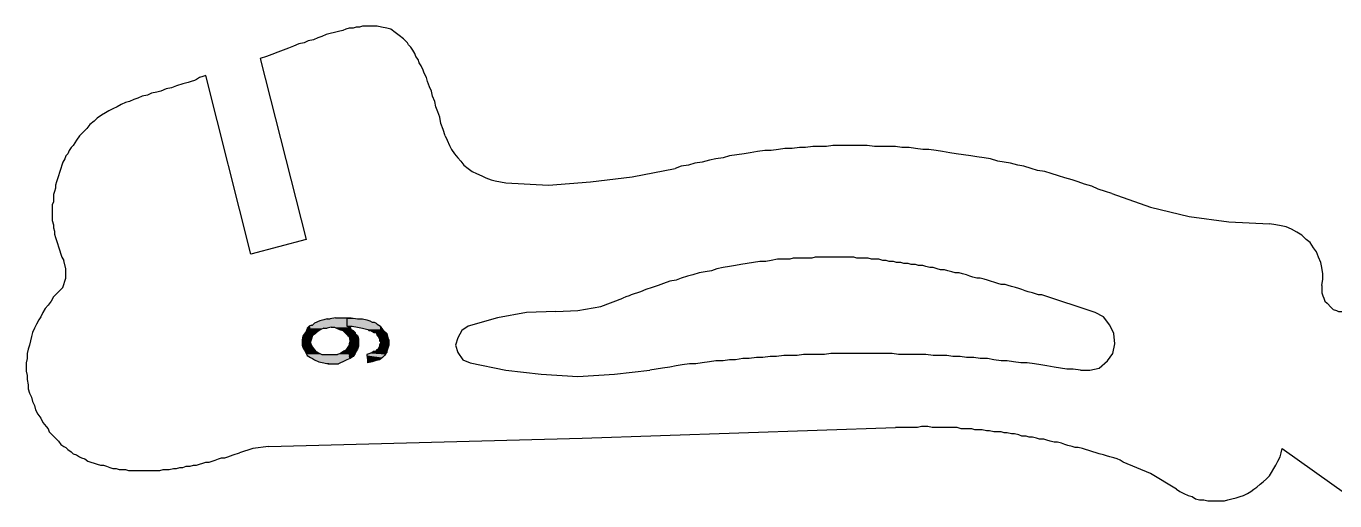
# Model space of a CAD drawing. Extents: x -1063 to 1100, y -467 to 441.
# Drawn here: x 619 to 827.7, y -452.3 to -376.6 of the extents above; entities that cross this region are included whole.
import ezdxf

# ---------------------------------------------------------------- set-up
doc = ezdxf.new("R2010")
doc.units = 0
doc.layers.add('H', color=7, linetype='CONTINUOUS')
doc.layers.add('P', color=250, linetype='CONTINUOUS')

# ---------------------------------------------------------------- blocks, each defined once
blk = doc.blocks.new('*U502')
at = {"layer": 'H', "color": 0, "linetype": 'CONTINUOUS'}
for p, q in [((663.51, -425.42), (663.13, -425.92)), ((663.63, -425.25), (663.51, -425.42)), ((663.74, -424.92), (663.63, -425.25)), ((663.8, -424.75), (663.74, -424.92)), ((664.13, -424.42), (663.8, -424.75)), ((664.13, -424.75), (664.13, -424.42)), ((664.13, -424.75), (664.13, -424.92)), ((664.13, -424.92), (664.13, -425.25)), ((664.13, -425.25), (664.13, -425.42)), ((664.13, -425.42), (664.13, -425.92)), ((663.05, -426.25), (662.97, -426.58)), ((662.97, -426.58), (662.97, -426.75)), ((662.97, -426.75), (662.97, -427.08)), ((662.97, -427.08), (662.97, -427.25)), ((662.97, -427.25), (663.01, -427.42)), ((663.01, -427.42), (663.09, -427.75)), ((663.13, -425.92), (663.05, -426.25)), ((663.09, -427.75), (663.13, -427.92)), ((663.13, -427.92), (663.35, -428.25)), ((664.13, -425.92), (664.13, -426.25)), ((664.13, -426.25), (664.2, -426.58)), ((664.2, -426.58), (664.23, -426.75)), ((664.23, -426.75), (664.3, -427.08)), ((664.3, -427.08), (664.38, -427.25)), ((664.38, -427.25), (664.47, -427.42)), ((664.47, -427.42), (664.63, -427.75)), ((664.63, -427.75), (664.76, -427.92)), ((664.76, -427.92), (665.01, -428.25)), ((670.19, -427.92), (669.97, -428.25)), ((670.3, -427.75), (670.19, -427.92)), ((670.47, -427.42), (670.3, -427.75)), ((670.51, -427.25), (670.47, -427.42)), ((670.55, -427.08), (670.51, -427.25)), ((670.63, -426.75), (670.55, -427.08)), ((670.63, -427.08), (670.63, -426.75)), ((670.63, -427.08), (670.63, -427.25)), ((670.63, -427.25), (670.63, -427.42)), ((670.63, -427.42), (670.63, -427.75)), ((670.63, -427.75), (670.63, -427.92)), ((670.63, -427.92), (670.63, -428.25)), ((663.35, -428.25), (663.47, -428.42)), ((663.47, -428.42), (663.63, -428.75)), ((663.63, -428.75), (663.72, -428.92)), ((663.72, -428.92), (663.8, -429.08)), ((663.8, -429.08), (664.3, -429.42)), ((664.3, -429.42), (664.63, -429.58)), ((664.63, -429.58), (664.97, -429.75)), ((664.97, -429.75), (665.63, -430.08)), ((665.01, -428.25), (665.13, -428.42)), ((665.13, -428.42), (665.8, -428.75)), ((665.8, -428.75), (666.13, -428.92)), ((666.13, -428.92), (666.47, -428.92)), ((666.47, -428.92), (666.97, -428.92)), ((666.97, -428.92), (667.63, -428.92)), ((667.63, -428.92), (668.13, -428.92)), ((668.13, -428.92), (668.63, -428.92)), ((669.13, -428.75), (668.63, -428.92)), ((669.63, -428.42), (669.13, -428.75)), ((670.13, -429.75), (669.47, -430.08)), ((669.97, -428.25), (669.63, -428.42)), ((670.63, -429.58), (670.13, -429.75)), ((670.63, -428.25), (670.63, -428.42)), ((670.63, -428.42), (670.63, -428.75)), ((670.63, -428.75), (670.63, -428.92)), ((670.63, -428.92), (670.63, -429.08)), ((670.63, -429.08), (670.63, -429.42)), ((670.63, -429.42), (670.63, -429.58)), ((665.63, -430.08), (666.47, -430.25)), ((666.47, -430.25), (667.13, -430.42)), ((667.13, -430.42), (667.97, -430.42)), ((667.97, -430.42), (668.8, -430.42)), ((669.13, -430.25), (668.8, -430.42)), ((669.47, -430.08), (669.13, -430.25))]:
    blk.add_line(p, q, dxfattribs=at)
for points in [[(663.51, -425.42), (663.13, -425.92), (664.13, -425.92)], [(663.63, -425.25), (663.51, -425.42), (664.13, -425.42)], [(663.74, -424.92), (663.63, -425.25), (664.13, -425.25)], [(663.8, -424.75), (663.74, -424.92), (664.13, -424.92)], [(664.13, -424.42), (663.8, -424.75), (664.13, -424.75)], [(663.05, -426.25), (662.97, -426.58), (664.2, -426.58)], [(662.97, -426.58), (662.97, -426.75), (664.23, -426.75)], [(662.97, -426.75), (662.97, -427.08), (664.3, -427.08)], [(662.97, -427.08), (662.97, -427.25), (664.38, -427.25)], [(662.97, -427.25), (663.01, -427.42), (664.47, -427.42)], [(663.01, -427.42), (663.09, -427.75), (664.63, -427.75)], [(663.13, -425.92), (663.05, -426.25), (664.13, -426.25)], [(663.09, -427.75), (663.13, -427.92), (664.76, -427.92)], [(663.13, -427.92), (663.35, -428.25), (665.01, -428.25)], [(670.19, -427.92), (669.97, -428.25), (670.63, -428.25)], [(670.3, -427.75), (670.19, -427.92), (670.63, -427.92)], [(670.47, -427.42), (670.3, -427.75), (670.63, -427.75)], [(670.51, -427.25), (670.47, -427.42), (670.63, -427.42)], [(670.55, -427.08), (670.51, -427.25), (670.63, -427.25)], [(670.63, -426.75), (670.55, -427.08), (670.63, -427.08)], [(663.35, -428.25), (663.47, -428.42), (665.13, -428.42)], [(663.47, -428.42), (663.63, -428.75), (665.8, -428.75)], [(663.63, -428.75), (663.72, -428.92), (666.13, -428.92)], [(663.72, -428.92), (663.8, -429.08), (670.63, -429.08)], [(663.8, -429.08), (664.3, -429.42), (670.63, -429.42)], [(664.3, -429.42), (664.63, -429.58), (670.63, -429.58)], [(664.63, -429.58), (664.97, -429.75), (670.13, -429.75)], [(664.97, -429.75), (665.63, -430.08), (669.47, -430.08)], [(666.13, -428.92), (666.13, -428.92), (666.47, -428.92)], [(666.47, -428.92), (666.47, -428.92), (666.97, -428.92)], [(666.97, -428.92), (666.97, -428.92), (667.63, -428.92)], [(667.63, -428.92), (667.63, -428.92), (668.13, -428.92)], [(668.13, -428.92), (668.13, -428.92), (668.63, -428.92)], [(669.13, -428.75), (668.63, -428.92), (670.63, -428.92)], [(669.63, -428.42), (669.13, -428.75), (670.63, -428.75)], [(669.97, -428.25), (669.63, -428.42), (670.63, -428.42)], [(665.63, -430.08), (666.47, -430.25), (669.13, -430.25)], [(666.47, -430.25), (667.13, -430.42), (668.8, -430.42)], [(667.13, -430.42), (667.13, -430.42), (667.97, -430.42)], [(667.97, -430.42), (667.97, -430.42), (668.8, -430.42)]]:
    blk.add_solid(points, dxfattribs=at)
at = {"layer": 'H', "color": 0, "linetype": 'CONTINUOUS', "extrusion": (0, 0, -1)}
for points in [[(-663.51, -425.42), (-664.13, -425.42), (-664.13, -425.92)], [(-663.63, -425.25), (-664.13, -425.25), (-664.13, -425.42)], [(-663.74, -424.92), (-664.13, -424.92), (-664.13, -425.25)], [(-663.8, -424.75), (-664.13, -424.75), (-664.13, -424.92)], [(-662.97, -426.58), (-664.2, -426.58), (-664.23, -426.75)], [(-662.97, -426.75), (-664.23, -426.75), (-664.3, -427.08)], [(-662.97, -427.08), (-664.3, -427.08), (-664.38, -427.25)], [(-662.97, -427.25), (-664.38, -427.25), (-664.47, -427.42)], [(-663.01, -427.42), (-664.47, -427.42), (-664.63, -427.75)], [(-663.05, -426.25), (-664.13, -426.25), (-664.2, -426.58)], [(-663.09, -427.75), (-664.63, -427.75), (-664.76, -427.92)], [(-663.13, -425.92), (-664.13, -425.92), (-664.13, -426.25)], [(-663.13, -427.92), (-664.76, -427.92), (-665.01, -428.25)], [(-670.19, -427.92), (-670.63, -427.92), (-670.63, -428.25)], [(-670.3, -427.75), (-670.63, -427.75), (-670.63, -427.92)], [(-670.47, -427.42), (-670.63, -427.42), (-670.63, -427.75)], [(-670.51, -427.25), (-670.63, -427.25), (-670.63, -427.42)], [(-670.55, -427.08), (-670.63, -427.08), (-670.63, -427.25)], [(-663.35, -428.25), (-665.01, -428.25), (-665.13, -428.42)], [(-663.47, -428.42), (-665.13, -428.42), (-665.8, -428.75)], [(-663.63, -428.75), (-665.8, -428.75), (-666.13, -428.92)], [(-663.72, -428.92), (-670.63, -428.92), (-670.63, -429.08)], [(-663.8, -429.08), (-670.63, -429.08), (-670.63, -429.42)], [(-664.3, -429.42), (-670.63, -429.42), (-670.63, -429.58)], [(-664.63, -429.58), (-670.63, -429.58), (-670.13, -429.75)], [(-664.97, -429.75), (-670.13, -429.75), (-669.47, -430.08)], [(-669.13, -428.75), (-670.63, -428.75), (-670.63, -428.92)], [(-669.63, -428.42), (-670.63, -428.42), (-670.63, -428.75)], [(-669.97, -428.25), (-670.63, -428.25), (-670.63, -428.42)], [(-665.63, -430.08), (-669.47, -430.08), (-669.13, -430.25)], [(-666.47, -430.25), (-669.13, -430.25), (-668.8, -430.42)]]:
    blk.add_solid(points, dxfattribs=at)
blk = doc.blocks.new('*U503')
at = {"layer": 'H', "color": 0, "linetype": 'CONTINUOUS'}
for p, q in [((665.8, -423.58), (664.97, -423.92)), ((666.47, -423.42), (665.8, -423.58)), ((666.97, -423.25), (666.47, -423.42)), ((666.97, -423.25), (667.47, -423.25)), ((668.3, -423.08), (667.47, -423.25)), ((668.3, -423.08), (669.13, -423.08)), ((669.13, -423.08), (669.47, -423.08)), ((669.47, -423.08), (670.13, -423.08)), ((670.13, -423.08), (670.13, -423.25)), ((670.13, -423.25), (670.13, -423.42)), ((670.13, -423.42), (670.13, -423.58)), ((670.13, -423.58), (670.13, -423.92)), ((664.47, -424.25), (664.13, -424.42)), ((664.13, -424.42), (664.14, -424.58)), ((664.14, -424.58), (664.15, -424.75)), ((664.15, -424.75), (664.17, -424.92)), ((664.17, -424.92), (664.18, -425.08)), ((664.18, -425.08), (664.19, -425.25)), ((664.19, -425.25), (664.2, -425.42)), ((664.2, -425.42), (664.21, -425.58)), ((664.21, -425.58), (664.22, -425.75)), ((664.22, -425.75), (664.23, -425.92)), ((664.47, -424.25), (664.63, -424.25)), ((664.97, -423.92), (664.63, -424.25)), ((664.88, -425.75), (664.63, -425.92)), ((665.13, -425.58), (664.88, -425.75)), ((665.3, -425.42), (665.13, -425.58)), ((665.47, -425.25), (665.3, -425.42)), ((665.72, -425.08), (665.47, -425.25)), ((665.97, -424.92), (665.72, -425.08)), ((666.47, -424.75), (665.97, -424.92)), ((666.47, -424.75), (666.97, -424.75)), ((667.63, -424.58), (666.97, -424.75)), ((667.63, -424.58), (668.13, -424.58)), ((668.13, -424.58), (668.47, -424.75)), ((668.47, -424.75), (668.97, -424.92)), ((668.97, -424.92), (669.47, -425.08)), ((669.47, -425.08), (669.63, -425.25)), ((669.63, -425.25), (669.8, -425.42)), ((669.8, -425.42), (669.97, -425.58)), ((669.97, -425.58), (670.13, -425.75)), ((670.13, -423.92), (670.13, -424.25)), ((670.13, -424.25), (670.13, -424.42)), ((670.13, -424.42), (670.63, -424.58)), ((670.13, -425.75), (670.3, -425.92)), ((670.63, -424.58), (670.72, -424.75)), ((670.72, -424.75), (670.8, -424.92)), ((670.8, -424.92), (671.13, -425.08)), ((671.13, -425.08), (671.3, -425.25)), ((671.3, -425.25), (671.47, -425.42)), ((671.47, -425.42), (671.47, -425.58)), ((671.47, -425.58), (671.63, -425.75)), ((671.63, -425.75), (671.8, -425.92)), ((664.23, -425.92), (664.24, -426.08)), ((664.24, -426.08), (664.27, -426.42)), ((664.27, -426.42), (664.29, -426.75)), ((664.3, -426.92), (664.29, -426.75)), ((664.35, -426.75), (664.3, -426.92)), ((664.47, -426.42), (664.35, -426.75)), ((664.58, -426.08), (664.47, -426.42)), ((664.63, -425.92), (664.58, -426.08)), ((670.3, -425.92), (670.47, -426.08)), ((670.47, -426.08), (670.55, -426.42)), ((670.58, -426.92), (670.47, -427.25)), ((670.47, -427.25), (670.47, -427.58)), ((670.47, -427.58), (670.47, -427.75)), ((670.47, -427.75), (670.47, -428.08)), ((670.55, -426.42), (670.63, -426.75)), ((670.63, -426.75), (670.58, -426.92)), ((671.8, -425.92), (671.85, -426.08)), ((671.91, -427.75), (671.8, -428.08)), ((671.85, -426.08), (671.97, -426.42)), ((671.97, -427.58), (671.91, -427.75)), ((671.97, -426.42), (671.97, -426.75)), ((671.97, -426.75), (671.97, -426.92)), ((671.97, -426.92), (671.97, -427.25)), ((671.97, -427.25), (671.97, -427.58)), ((670.47, -428.08), (670.47, -428.42)), ((670.47, -428.42), (670.47, -428.75)), ((670.47, -428.75), (670.47, -428.92)), ((670.47, -428.92), (670.55, -429.25)), ((670.63, -429.58), (670.55, -429.25)), ((671.13, -429.25), (670.63, -429.58)), ((671.35, -428.92), (671.13, -429.25)), ((671.47, -428.75), (671.35, -428.92)), ((671.63, -428.42), (671.47, -428.75)), ((671.8, -428.08), (671.63, -428.42))]:
    blk.add_line(p, q, dxfattribs=at)
for points in [[(665.8, -423.58), (664.97, -423.92), (670.13, -423.92)], [(666.47, -423.42), (665.8, -423.58), (670.13, -423.58)], [(666.97, -423.25), (666.47, -423.42), (670.13, -423.42)], [(666.97, -423.25), (666.97, -423.25), (667.47, -423.25)], [(668.3, -423.08), (667.47, -423.25), (670.13, -423.25)], [(668.3, -423.08), (668.3, -423.08), (669.13, -423.08)], [(669.13, -423.08), (669.13, -423.08), (669.47, -423.08)], [(669.47, -423.08), (669.47, -423.08), (670.13, -423.08)], [(664.47, -424.25), (664.13, -424.42), (670.13, -424.42)], [(664.13, -424.42), (664.14, -424.58), (670.63, -424.58)], [(664.14, -424.58), (664.15, -424.75), (666.97, -424.75)], [(664.15, -424.75), (664.17, -424.92), (665.97, -424.92)], [(664.17, -424.92), (664.18, -425.08), (665.72, -425.08)], [(664.18, -425.08), (664.19, -425.25), (665.47, -425.25)], [(664.19, -425.25), (664.2, -425.42), (665.3, -425.42)], [(664.2, -425.42), (664.21, -425.58), (665.13, -425.58)], [(664.21, -425.58), (664.22, -425.75), (664.88, -425.75)], [(664.22, -425.75), (664.23, -425.92), (664.63, -425.92)], [(664.47, -424.25), (664.47, -424.25), (664.63, -424.25)], [(664.97, -423.92), (664.63, -424.25), (670.13, -424.25)], [(666.47, -424.75), (666.47, -424.75), (666.97, -424.75)], [(667.63, -424.58), (667.63, -424.58), (668.13, -424.58)], [(668.13, -424.58), (668.47, -424.75), (670.72, -424.75)], [(668.47, -424.75), (668.97, -424.92), (670.8, -424.92)], [(668.97, -424.92), (669.47, -425.08), (671.13, -425.08)], [(669.47, -425.08), (669.63, -425.25), (671.3, -425.25)], [(669.63, -425.25), (669.8, -425.42), (671.47, -425.42)], [(669.8, -425.42), (669.97, -425.58), (671.47, -425.58)], [(669.97, -425.58), (670.13, -425.75), (671.63, -425.75)], [(670.13, -425.75), (670.3, -425.92), (671.8, -425.92)], [(664.23, -425.92), (664.24, -426.08), (664.58, -426.08)], [(664.24, -426.08), (664.27, -426.42), (664.47, -426.42)], [(664.27, -426.42), (664.29, -426.75), (664.35, -426.75)], [(670.3, -425.92), (670.47, -426.08), (671.85, -426.08)], [(670.47, -426.08), (670.55, -426.42), (671.97, -426.42)], [(670.58, -426.92), (670.47, -427.25), (671.97, -427.25)], [(670.47, -427.25), (670.47, -427.58), (671.97, -427.58)], [(670.47, -427.58), (670.47, -427.75), (671.91, -427.75)], [(670.47, -427.75), (670.47, -428.08), (671.8, -428.08)], [(670.55, -426.42), (670.63, -426.75), (671.97, -426.75)], [(670.63, -426.75), (670.58, -426.92), (671.97, -426.92)], [(670.47, -428.08), (670.47, -428.42), (671.63, -428.42)], [(670.47, -428.42), (670.47, -428.75), (671.47, -428.75)], [(670.47, -428.75), (670.47, -428.92), (671.35, -428.92)], [(670.47, -428.92), (670.55, -429.25), (671.13, -429.25)]]:
    blk.add_solid(points, dxfattribs=at)
at = {"layer": 'H', "color": 0, "linetype": 'CONTINUOUS', "extrusion": (0, 0, -1)}
for points in [[(-665.8, -423.58), (-670.13, -423.58), (-670.13, -423.92)], [(-666.47, -423.42), (-670.13, -423.42), (-670.13, -423.58)], [(-666.97, -423.25), (-670.13, -423.25), (-670.13, -423.42)], [(-668.3, -423.08), (-670.13, -423.08), (-670.13, -423.25)], [(-664.13, -424.42), (-670.13, -424.42), (-670.63, -424.58)], [(-664.14, -424.58), (-667.63, -424.58), (-666.97, -424.75)], [(-664.15, -424.75), (-666.47, -424.75), (-665.97, -424.92)], [(-664.17, -424.92), (-665.97, -424.92), (-665.72, -425.08)], [(-664.18, -425.08), (-665.72, -425.08), (-665.47, -425.25)], [(-664.19, -425.25), (-665.47, -425.25), (-665.3, -425.42)], [(-664.2, -425.42), (-665.3, -425.42), (-665.13, -425.58)], [(-664.21, -425.58), (-665.13, -425.58), (-664.88, -425.75)], [(-664.22, -425.75), (-664.88, -425.75), (-664.63, -425.92)], [(-664.47, -424.25), (-670.13, -424.25), (-670.13, -424.42)], [(-664.97, -423.92), (-670.13, -423.92), (-670.13, -424.25)], [(-668.13, -424.58), (-670.63, -424.58), (-670.72, -424.75)], [(-668.47, -424.75), (-670.72, -424.75), (-670.8, -424.92)], [(-668.97, -424.92), (-670.8, -424.92), (-671.13, -425.08)], [(-669.47, -425.08), (-671.13, -425.08), (-671.3, -425.25)], [(-669.63, -425.25), (-671.3, -425.25), (-671.47, -425.42)], [(-669.8, -425.42), (-671.47, -425.42), (-671.47, -425.58)], [(-669.97, -425.58), (-671.47, -425.58), (-671.63, -425.75)], [(-670.13, -425.75), (-671.63, -425.75), (-671.8, -425.92)], [(-664.23, -425.92), (-664.63, -425.92), (-664.58, -426.08)], [(-664.24, -426.08), (-664.58, -426.08), (-664.47, -426.42)], [(-664.27, -426.42), (-664.47, -426.42), (-664.35, -426.75)], [(-664.29, -426.75), (-664.35, -426.75), (-664.3, -426.92)], [(-670.3, -425.92), (-671.8, -425.92), (-671.85, -426.08)], [(-670.47, -426.08), (-671.85, -426.08), (-671.97, -426.42)], [(-670.47, -427.25), (-671.97, -427.25), (-671.97, -427.58)], [(-670.47, -427.58), (-671.97, -427.58), (-671.91, -427.75)], [(-670.47, -427.75), (-671.91, -427.75), (-671.8, -428.08)], [(-670.55, -426.42), (-671.97, -426.42), (-671.97, -426.75)], [(-670.58, -426.92), (-671.97, -426.92), (-671.97, -427.25)], [(-670.63, -426.75), (-671.97, -426.75), (-671.97, -426.92)], [(-670.47, -428.08), (-671.8, -428.08), (-671.63, -428.42)], [(-670.47, -428.42), (-671.63, -428.42), (-671.47, -428.75)], [(-670.47, -428.75), (-671.47, -428.75), (-671.35, -428.92)], [(-670.47, -428.92), (-671.35, -428.92), (-671.13, -429.25)], [(-670.55, -429.25), (-671.13, -429.25), (-670.63, -429.58)]]:
    blk.add_solid(points, dxfattribs=at)
blk = doc.blocks.new('*U504')
at = {"layer": 'H', "color": 0, "linetype": 'CONTINUOUS'}
for p, q in [((670.13, -423.08), (670.47, -423.08)), ((670.13, -423.08), (670.13, -423.25)), ((670.13, -423.25), (670.13, -423.42)), ((670.13, -423.42), (670.13, -423.58)), ((670.13, -423.58), (670.13, -423.75)), ((670.13, -423.75), (670.13, -423.92)), ((670.47, -423.08), (670.8, -423.08)), ((670.8, -423.08), (671.8, -423.25)), ((671.8, -423.25), (672.13, -423.25)), ((672.13, -423.25), (672.63, -423.25)), ((672.63, -423.25), (673.3, -423.42)), ((673.3, -423.42), (673.8, -423.58)), ((673.8, -423.58), (674.13, -423.75)), ((674.13, -423.75), (674.47, -423.75)), ((674.47, -423.75), (674.8, -423.92)), ((670.13, -423.92), (670.13, -424.08)), ((670.13, -424.08), (670.13, -424.42)), ((670.13, -424.42), (670.97, -424.42)), ((670.97, -424.42), (671.8, -424.58)), ((671.8, -424.58), (672.63, -424.75)), ((672.63, -424.75), (673.47, -424.92)), ((673.47, -424.92), (673.63, -425.08)), ((673.63, -425.08), (673.97, -425.08)), ((673.97, -425.08), (674.47, -425.42)), ((674.47, -425.42), (674.8, -425.42)), ((674.8, -423.92), (674.97, -424.08)), ((674.8, -425.42), (674.97, -425.92)), ((674.97, -424.08), (675.47, -424.42)), ((675.47, -424.42), (675.47, -424.58)), ((675.47, -424.58), (675.47, -424.75)), ((675.47, -424.75), (675.47, -424.92)), ((675.47, -424.92), (675.47, -425.08)), ((675.47, -425.08), (675.47, -425.42)), ((675.47, -425.42), (675.47, -425.92)), ((674.97, -425.92), (675.13, -426.08)), ((675.13, -426.08), (675.3, -426.42)), ((675.3, -426.42), (675.3, -426.75)), ((675.47, -426.92), (675.3, -426.75)), ((675.47, -425.92), (675.47, -426.08)), ((675.47, -426.08), (675.47, -426.42)), ((675.47, -426.42), (675.47, -426.75)), ((675.47, -426.75), (675.47, -426.92))]:
    blk.add_line(p, q, dxfattribs=at)
for points in [[(670.13, -423.08), (670.13, -423.08), (670.47, -423.08)], [(670.13, -423.08), (670.13, -423.25), (671.8, -423.25)], [(670.13, -423.25), (670.13, -423.42), (673.3, -423.42)], [(670.13, -423.42), (670.13, -423.58), (673.8, -423.58)], [(670.13, -423.58), (670.13, -423.75), (674.13, -423.75)], [(670.13, -423.75), (670.13, -423.92), (674.8, -423.92)], [(670.47, -423.08), (670.47, -423.08), (670.8, -423.08)], [(671.8, -423.25), (671.8, -423.25), (672.13, -423.25)], [(672.13, -423.25), (672.13, -423.25), (672.63, -423.25)], [(674.13, -423.75), (674.13, -423.75), (674.47, -423.75)], [(670.13, -423.92), (670.13, -424.08), (674.97, -424.08)], [(670.13, -424.08), (670.13, -424.42), (675.47, -424.42)], [(670.13, -424.42), (670.13, -424.42), (670.97, -424.42)], [(670.97, -424.42), (671.8, -424.58), (675.47, -424.58)], [(671.8, -424.58), (672.63, -424.75), (675.47, -424.75)], [(672.63, -424.75), (673.47, -424.92), (675.47, -424.92)], [(673.47, -424.92), (673.63, -425.08), (675.47, -425.08)], [(673.63, -425.08), (673.63, -425.08), (673.97, -425.08)], [(673.97, -425.08), (674.47, -425.42), (675.47, -425.42)], [(674.47, -425.42), (674.47, -425.42), (674.8, -425.42)], [(674.8, -425.42), (674.97, -425.92), (675.47, -425.92)], [(674.97, -425.92), (675.13, -426.08), (675.47, -426.08)], [(675.13, -426.08), (675.3, -426.42), (675.47, -426.42)], [(675.3, -426.42), (675.3, -426.75), (675.47, -426.75)]]:
    blk.add_solid(points, dxfattribs=at)
at = {"layer": 'H', "color": 0, "linetype": 'CONTINUOUS', "extrusion": (0, 0, -1)}
for points in [[(-670.13, -423.08), (-670.8, -423.08), (-671.8, -423.25)], [(-670.13, -423.25), (-672.63, -423.25), (-673.3, -423.42)], [(-670.13, -423.42), (-673.3, -423.42), (-673.8, -423.58)], [(-670.13, -423.58), (-673.8, -423.58), (-674.13, -423.75)], [(-670.13, -423.75), (-674.47, -423.75), (-674.8, -423.92)], [(-670.13, -423.92), (-674.8, -423.92), (-674.97, -424.08)], [(-670.13, -424.08), (-674.97, -424.08), (-675.47, -424.42)], [(-670.97, -424.42), (-675.47, -424.42), (-675.47, -424.58)], [(-671.8, -424.58), (-675.47, -424.58), (-675.47, -424.75)], [(-672.63, -424.75), (-675.47, -424.75), (-675.47, -424.92)], [(-673.47, -424.92), (-675.47, -424.92), (-675.47, -425.08)], [(-673.97, -425.08), (-675.47, -425.08), (-675.47, -425.42)], [(-674.8, -425.42), (-675.47, -425.42), (-675.47, -425.92)], [(-674.97, -425.92), (-675.47, -425.92), (-675.47, -426.08)], [(-675.13, -426.08), (-675.47, -426.08), (-675.47, -426.42)], [(-675.3, -426.42), (-675.47, -426.42), (-675.47, -426.75)], [(-675.3, -426.75), (-675.47, -426.75), (-675.47, -426.92)]]:
    blk.add_solid(points, dxfattribs=at)
blk = doc.blocks.new('*U505')
at = {"layer": 'H', "color": 0, "linetype": 'CONTINUOUS'}
for p, q in [((675.47, -424.42), (675.47, -425.08)), ((675.97, -425.08), (675.47, -424.42)), ((675.47, -425.08), (675.47, -425.58)), ((675.47, -425.58), (675.47, -426.25)), ((675.97, -425.08), (676.47, -425.58)), ((676.47, -425.58), (676.63, -426.25)), ((675.19, -427.92), (675.13, -428.08)), ((675.3, -427.58), (675.19, -427.92)), ((675.47, -427.08), (675.3, -427.42)), ((675.3, -427.42), (675.3, -427.58)), ((675.47, -426.25), (675.47, -426.58)), ((675.47, -426.58), (675.47, -427.08)), ((676.63, -427.92), (676.59, -428.08)), ((676.63, -426.25), (676.8, -426.58)), ((676.74, -427.58), (676.63, -427.92)), ((676.8, -427.42), (676.74, -427.58)), ((676.8, -426.58), (676.8, -427.08)), ((676.8, -427.08), (676.8, -427.42)), ((673.8, -428.75), (673.3, -428.92)), ((673.3, -428.92), (673.32, -429.08)), ((673.32, -429.08), (673.36, -429.42)), ((673.36, -429.42), (673.4, -429.75)), ((673.4, -429.75), (673.42, -429.92)), ((673.42, -429.92), (673.44, -430.08)), ((674.13, -428.58), (673.8, -428.75)), ((674.47, -428.42), (674.13, -428.58)), ((674.63, -429.92), (674.13, -430.08)), ((674.47, -428.42), (674.8, -428.42)), ((675.3, -429.75), (674.63, -429.92)), ((675.13, -428.08), (674.8, -428.25)), ((674.8, -428.25), (674.8, -428.42)), ((675.8, -429.42), (675.3, -429.75)), ((676.13, -429.08), (675.8, -429.42)), ((676.24, -428.92), (676.13, -429.08)), ((676.35, -428.75), (676.24, -428.92)), ((676.47, -428.58), (676.35, -428.75)), ((676.51, -428.42), (676.47, -428.58)), ((676.55, -428.25), (676.51, -428.42)), ((676.59, -428.08), (676.55, -428.25)), ((673.47, -430.25), (673.44, -430.08)), ((674.13, -430.08), (673.47, -430.25))]:
    blk.add_line(p, q, dxfattribs=at)
for points in [[(675.47, -424.42), (675.47, -425.08), (675.97, -425.08)], [(675.47, -425.08), (675.47, -425.58), (676.47, -425.58)], [(675.47, -425.58), (675.47, -426.25), (676.63, -426.25)], [(675.19, -427.92), (675.13, -428.08), (676.59, -428.08)], [(675.3, -427.58), (675.19, -427.92), (676.63, -427.92)], [(675.47, -427.08), (675.3, -427.42), (676.8, -427.42)], [(675.3, -427.42), (675.3, -427.58), (676.74, -427.58)], [(675.47, -426.25), (675.47, -426.58), (676.8, -426.58)], [(675.47, -426.58), (675.47, -427.08), (676.8, -427.08)], [(673.8, -428.75), (673.3, -428.92), (676.24, -428.92)], [(673.3, -428.92), (673.32, -429.08), (676.13, -429.08)], [(673.32, -429.08), (673.36, -429.42), (675.8, -429.42)], [(673.36, -429.42), (673.4, -429.75), (675.3, -429.75)], [(673.4, -429.75), (673.42, -429.92), (674.63, -429.92)], [(673.42, -429.92), (673.44, -430.08), (674.13, -430.08)], [(674.13, -428.58), (673.8, -428.75), (676.35, -428.75)], [(674.47, -428.42), (674.13, -428.58), (676.47, -428.58)], [(674.47, -428.42), (674.47, -428.42), (674.8, -428.42)], [(675.13, -428.08), (674.8, -428.25), (676.55, -428.25)], [(674.8, -428.25), (674.8, -428.42), (676.51, -428.42)]]:
    blk.add_solid(points, dxfattribs=at)
at = {"layer": 'H', "color": 0, "linetype": 'CONTINUOUS', "extrusion": (0, 0, -1)}
for points in [[(-675.47, -425.08), (-675.97, -425.08), (-676.47, -425.58)], [(-675.47, -425.58), (-676.47, -425.58), (-676.63, -426.25)], [(-675.19, -427.92), (-676.63, -427.92), (-676.59, -428.08)], [(-675.3, -427.42), (-676.8, -427.42), (-676.74, -427.58)], [(-675.3, -427.58), (-676.74, -427.58), (-676.63, -427.92)], [(-675.47, -426.25), (-676.63, -426.25), (-676.8, -426.58)], [(-675.47, -426.58), (-676.8, -426.58), (-676.8, -427.08)], [(-675.47, -427.08), (-676.8, -427.08), (-676.8, -427.42)], [(-673.3, -428.92), (-676.24, -428.92), (-676.13, -429.08)], [(-673.32, -429.08), (-676.13, -429.08), (-675.8, -429.42)], [(-673.36, -429.42), (-675.8, -429.42), (-675.3, -429.75)], [(-673.4, -429.75), (-675.3, -429.75), (-674.63, -429.92)], [(-673.42, -429.92), (-674.63, -429.92), (-674.13, -430.08)], [(-673.8, -428.75), (-676.35, -428.75), (-676.24, -428.92)], [(-674.13, -428.58), (-676.47, -428.58), (-676.35, -428.75)], [(-674.47, -428.42), (-676.51, -428.42), (-676.47, -428.58)], [(-674.8, -428.25), (-676.55, -428.25), (-676.51, -428.42)], [(-675.13, -428.08), (-676.59, -428.08), (-676.55, -428.25)], [(-673.44, -430.08), (-674.13, -430.08), (-673.47, -430.25)]]:
    blk.add_solid(points, dxfattribs=at)

msp = doc.modelspace()

# ---------------------------------------------------------------- linework, layer by layer
at = {"layer": 'P', "color": 0, "linetype": 'CONTINUOUS'}
for points in [[(685.8, -394.08), (685.47, -393.08), (685.13, -392.08), (684.97, -391.08), (684.63, -390.25), (684.3, -389.42), (684.13, -388.58), (683.8, -387.75), (683.63, -386.92), (683.3, -386.25), (682.97, -385.42), (682.8, -384.75), (682.47, -384.08), (682.3, -383.58), (681.97, -382.92), (681.63, -382.42), (681.47, -381.92), (681.13, -381.42), (680.97, -380.92), (680.63, -380.42), (680.3, -379.92), (679.97, -379.58), (679.8, -379.25), (679.13, -378.58), (678.47, -378.08), (677.8, -377.58), (677.13, -377.08), (676.47, -376.92), (675.63, -376.75), (674.97, -376.58), (673.97, -376.58), (673.13, -376.58), (672.63, -376.58), (672.13, -376.75), (671.63, -376.75), (671.13, -376.92), (670.47, -376.92), (669.97, -377.08), (669.47, -377.25), (668.8, -377.42), (668.13, -377.58), (667.47, -377.75), (666.8, -377.92), (666.13, -378.25), (665.47, -378.42), (664.8, -378.75), (663.97, -378.92), (663.3, -379.25), (662.47, -379.42), (661.63, -379.75), (660.8, -380.08), (659.97, -380.42), (659.13, -380.75), (658.13, -381.08), (657.3, -381.42), (656.3, -381.75), (663.63, -410.58), (654.8, -412.92), (647.63, -384.42), (647.13, -384.58), (646.63, -384.75), (646.13, -385.08), (645.8, -385.25), (645.3, -385.42), (644.8, -385.58), (643.97, -385.75), (642.97, -386.08), (642.13, -386.42), (641.3, -386.58), (640.47, -386.92), (639.8, -387.08), (638.97, -387.25), (638.3, -387.58), (637.47, -387.75), (636.8, -388.08), (636.13, -388.25), (635.47, -388.58), (634.8, -388.75), (634.13, -389.08), (633.47, -389.42), (632.8, -389.75), (632.13, -390.08), (631.63, -390.42), (630.97, -390.75), (630.3, -391.25), (629.8, -391.75), (629.13, -392.25), (628.63, -392.92), (628.13, -393.42), (627.47, -394.08), (626.97, -394.75), (626.47, -395.58), (626.13, -395.92), (625.8, -396.42), (625.63, -396.92), (625.3, -397.25), (625.13, -397.75), (624.8, -398.25), (624.63, -398.75), (624.47, -399.25), (624.3, -399.92), (624.13, -400.42), (623.97, -400.92), (623.8, -401.42), (623.63, -401.92), (623.63, -402.42), (623.47, -402.92), (623.3, -403.42), (623.3, -403.92), (623.3, -404.58), (623.13, -405.08), (623.13, -405.58), (623.13, -406.08), (623.13, -406.58), (623.13, -407.08), (623.13, -407.58), (623.3, -408.25), (623.3, -408.75), (623.47, -409.25), (623.47, -409.75), (623.63, -410.25), (623.8, -410.75), (623.97, -411.25), (624.13, -411.75), (624.3, -412.25), (624.47, -412.92), (624.63, -413.42), (624.97, -413.92)], [(685.8, -394.08), (686.13, -394.75), (686.47, -395.58), (686.8, -396.25), (687.3, -396.92), (687.8, -397.58), (688.3, -398.08), (688.8, -398.75), (689.47, -399.25), (690.13, -399.75), (690.8, -400.08), (691.63, -400.42), (692.3, -400.75), (693.13, -401.08), (693.8, -401.25), (694.63, -401.42), (695.47, -401.58)], [(792.13, -403.25), (791.13, -402.92), (789.97, -402.58), (788.97, -402.08), (787.8, -401.75), (786.8, -401.42), (785.8, -401.08), (784.63, -400.75), (783.63, -400.42), (782.47, -400.08), (781.47, -399.75), (780.3, -399.58), (779.3, -399.25), (778.13, -398.92), (777.13, -398.75), (775.97, -398.42), (774.97, -398.25), (773.97, -398.08), (772.8, -397.75), (771.8, -397.58), (770.63, -397.42), (769.63, -397.25), (768.47, -397.08), (767.3, -396.92), (766.3, -396.75), (765.13, -396.58), (764.13, -396.42), (762.97, -396.25), (761.97, -396.25), (760.8, -396.08), (759.8, -395.92), (758.63, -395.92), (757.63, -395.75), (756.47, -395.75), (755.3, -395.75), (754.3, -395.75), (753.13, -395.58), (752.13, -395.58), (750.97, -395.58), (749.97, -395.58), (748.8, -395.58), (747.63, -395.58), (746.63, -395.75), (745.47, -395.75), (744.47, -395.75), (743.3, -395.92), (742.3, -395.92), (741.13, -396.08), (739.97, -396.08), (738.97, -396.25), (737.8, -396.42), (736.8, -396.42), (735.63, -396.58), (734.47, -396.75), (733.47, -396.92), (732.3, -397.08), (731.13, -397.25), (730.13, -397.58), (728.97, -397.75), (727.97, -397.92), (726.8, -398.25), (725.63, -398.42), (724.63, -398.75), (723.47, -398.92), (722.47, -399.25)], [(695.47, -401.58), (702.3, -401.92), (708.97, -401.42), (715.63, -400.58), (722.47, -399.25)], [(792.13, -403.25), (798.3, -405.42), (804.47, -406.92), (810.8, -407.75), (817.3, -408.08)], [(825.63, -417.92), (825.8, -416.92), (825.8, -416.08), (825.63, -415.08), (825.47, -414.25), (825.13, -413.42), (824.8, -412.58), (824.3, -411.92), (823.8, -411.08), (823.13, -410.58), (822.47, -409.92), (821.63, -409.42), (820.8, -408.92), (819.97, -408.58), (819.13, -408.42), (818.3, -408.25), (817.3, -408.08)], [(623.8, -419.25), (624.8, -418.25), (625.3, -416.75), (625.3, -415.25), (624.97, -413.92)], [(787.13, -431.42), (788.63, -431.42), (790.13, -431.08), (791.47, -429.92), (792.3, -428.75), (792.63, -427.25), (792.47, -425.58), (791.8, -424.25), (790.8, -422.92), (789.47, -422.25), (780.97, -419.42), (780.47, -419.42), (779.97, -419.25), (779.47, -419.08), (778.8, -418.92), (778.3, -418.75), (777.8, -418.58), (777.3, -418.42), (776.8, -418.25), (776.13, -418.08), (775.63, -417.92), (775.13, -417.75), (774.47, -417.75), (773.97, -417.58), (773.47, -417.42), (772.8, -417.25), (772.3, -417.08), (771.8, -416.92), (771.13, -416.75), (770.63, -416.75), (769.97, -416.58), (769.47, -416.42), (768.97, -416.25), (768.3, -416.08), (767.8, -415.92), (767.13, -415.92), (766.63, -415.75), (765.97, -415.58), (765.47, -415.42), (764.8, -415.42), (764.3, -415.25), (763.63, -415.08), (763.13, -415.08), (762.47, -414.92), (761.97, -414.75), (761.3, -414.75), (760.8, -414.58), (760.13, -414.58), (759.63, -414.42), (758.97, -414.42), (758.47, -414.25), (757.8, -414.25), (757.3, -414.08), (756.63, -414.08), (756.13, -413.92), (755.63, -413.92), (754.97, -413.75), (754.47, -413.75), (753.8, -413.75), (753.3, -413.58), (752.63, -413.58), (752.13, -413.58), (751.47, -413.58), (750.97, -413.42), (750.47, -413.42), (749.8, -413.42), (749.3, -413.42), (748.63, -413.42), (748.13, -413.42), (747.63, -413.42), (746.97, -413.42), (746.47, -413.42), (745.97, -413.42), (745.47, -413.42), (744.8, -413.42), (744.3, -413.58), (743.8, -413.58), (743.3, -413.58), (742.8, -413.58), (742.3, -413.58), (741.8, -413.58), (741.3, -413.58), (740.8, -413.75), (739.8, -413.75), (738.8, -413.75), (737.8, -413.92), (736.97, -414.08), (735.97, -414.08), (734.97, -414.25), (733.97, -414.42), (732.97, -414.58), (732.13, -414.75), (731.13, -414.92), (730.13, -415.08), (729.13, -415.25), (728.3, -415.58), (727.3, -415.75), (726.3, -415.92), (725.3, -416.25), (724.47, -416.42), (723.47, -416.75), (722.63, -417.08), (721.63, -417.25), (720.63, -417.58), (719.8, -417.92), (718.8, -418.25), (717.8, -418.58), (716.97, -418.92), (716.47, -419.08), (715.97, -419.25), (715.47, -419.42), (715.13, -419.58), (714.63, -419.75), (714.13, -419.92)], [(623.8, -419.25), (623.3, -419.75), (622.97, -420.42), (622.47, -421.08), (621.97, -421.58), (621.63, -422.25), (621.3, -422.92), (620.97, -423.42), (620.63, -424.08), (620.3, -424.75), (619.97, -425.42), (619.8, -426.08), (619.63, -426.75), (619.47, -427.42), (619.3, -428.08), (619.13, -428.75), (619.13, -429.58), (618.97, -430.25), (618.97, -430.92), (618.97, -431.58), (619.13, -432.25), (619.13, -432.92), (619.3, -433.75), (619.3, -434.42), (619.47, -435.08), (619.8, -435.75), (619.97, -436.42), (620.3, -437.08), (620.47, -437.75), (620.8, -438.42), (621.3, -439.08), (621.63, -439.75), (622.13, -440.42), (622.47, -440.75), (622.63, -441.25), (623.13, -441.75), (623.47, -442.08), (623.8, -442.42), (624.13, -442.75), (624.47, -443.25), (624.97, -443.58), (625.3, -443.75), (625.63, -444.08), (626.13, -444.42), (626.47, -444.75), (626.97, -444.92), (627.47, -445.25), (627.8, -445.42), (628.3, -445.58), (628.8, -445.92), (629.3, -446.08), (629.8, -446.25), (630.3, -446.42), (630.8, -446.58), (631.3, -446.58), (631.8, -446.75), (632.3, -446.92), (632.8, -447.08), (633.3, -447.08), (633.8, -447.25), (634.3, -447.25), (634.8, -447.25), (635.3, -447.42), (635.97, -447.42), (636.47, -447.42), (636.97, -447.42), (637.47, -447.42), (638.13, -447.42), (638.63, -447.42), (639.13, -447.42), (639.63, -447.42), (640.3, -447.42), (640.8, -447.25), (641.3, -447.25), (641.8, -447.25), (642.47, -447.08), (642.97, -447.08), (643.47, -446.92), (643.97, -446.92), (644.47, -446.75), (645.13, -446.75), (645.63, -446.58), (646.13, -446.58), (646.63, -446.42), (647.13, -446.25), (647.63, -446.08), (648.13, -446.08), (648.63, -445.92), (649.13, -445.75), (649.63, -445.58), (650.13, -445.42), (650.63, -445.42), (651.13, -445.25), (651.97, -444.92), (652.97, -444.58)], [(825.63, -417.92), (825.63, -418.42), (825.63, -419.08), (825.8, -419.58), (825.97, -419.92), (826.13, -420.42), (826.47, -420.75), (827.13, -421.42), (827.47, -421.75), (827.97, -421.92), (828.3, -422.08), (828.8, -422.08), (829.3, -422.08), (829.97, -422.08), (830.47, -421.92), (830.97, -421.58)], [(703.47, -422.08), (706.97, -421.92), (710.63, -421.25), (714.13, -419.92)], [(703.47, -422.08), (698.8, -422.25), (694.13, -423.08), (689.47, -424.42), (688.47, -425.08), (687.8, -426.25), (687.47, -427.42), (687.8, -428.58), (688.63, -429.75), (689.8, -430.25), (695.47, -431.42), (701.13, -432.08), (706.97, -432.42), (712.8, -432.08), (718.47, -431.42)], [(787.13, -431.42), (785.97, -431.25), (784.97, -431.25), (783.97, -431.08), (782.97, -430.92), (781.8, -430.75), (780.8, -430.58), (779.8, -430.42), (778.63, -430.25), (777.63, -430.25), (776.47, -430.08), (775.47, -429.92), (774.47, -429.92), (773.3, -429.75), (772.3, -429.58), (771.13, -429.58), (770.13, -429.42), (768.97, -429.42), (767.97, -429.25), (766.8, -429.25), (765.8, -429.08), (764.63, -429.08), (763.63, -429.08), (762.47, -428.92), (761.47, -428.92), (760.3, -428.92), (759.3, -428.92), (758.13, -428.92), (757.13, -428.75), (755.97, -428.75), (754.97, -428.75), (753.8, -428.75), (752.8, -428.75), (751.63, -428.75), (750.63, -428.75), (749.47, -428.75), (748.47, -428.75), (747.3, -428.75), (746.3, -428.92), (745.13, -428.92), (744.13, -428.92), (742.97, -428.92), (741.97, -429.08), (740.8, -429.08), (739.8, -429.08), (738.63, -429.25), (737.63, -429.25), (736.47, -429.42), (735.47, -429.42), (734.3, -429.58), (733.3, -429.58), (732.13, -429.75), (731.13, -429.75), (730.13, -429.92), (728.97, -429.92), (727.97, -430.08), (726.8, -430.25), (725.8, -430.42), (724.8, -430.42), (723.63, -430.58), (722.63, -430.75), (721.63, -430.92), (720.47, -431.08), (719.47, -431.25), (718.47, -431.42)], [(793.97, -446.08), (793.47, -445.75), (792.97, -445.58), (792.47, -445.42), (791.8, -445.25), (791.3, -445.08), (790.8, -444.92), (790.13, -444.75), (789.63, -444.58), (789.13, -444.42), (788.47, -444.25), (787.97, -444.08), (787.47, -443.92), (786.8, -443.75), (786.3, -443.75), (785.8, -443.58), (785.13, -443.42), (784.63, -443.25), (784.13, -443.08), (783.47, -442.92), (782.97, -442.92), (782.3, -442.75), (781.8, -442.58), (781.3, -442.42), (780.63, -442.42), (780.13, -442.25), (779.47, -442.08), (778.97, -442.08), (778.47, -441.92), (777.8, -441.92), (777.3, -441.75), (776.63, -441.58), (776.13, -441.58), (775.47, -441.42), (774.97, -441.42), (774.47, -441.25), (773.8, -441.25), (773.3, -441.25), (772.63, -441.08), (772.13, -441.08), (771.47, -440.92), (770.97, -440.92), (770.3, -440.92), (769.8, -440.75), (769.3, -440.75), (768.63, -440.75), (768.13, -440.75), (767.47, -440.58), (766.97, -440.58), (766.3, -440.58), (765.8, -440.58), (765.13, -440.58), (764.63, -440.58), (763.97, -440.58), (763.47, -440.58), (762.8, -440.42), (762.3, -440.42), (761.8, -440.42), (761.13, -440.58), (760.63, -440.58), (759.97, -440.58), (759.47, -440.58), (758.8, -440.58), (758.3, -440.58), (757.63, -440.58)], [(657.63, -443.58), (707.63, -442.25), (757.63, -440.58)], [(657.63, -443.58), (655.13, -443.92), (652.97, -444.58)], [(802.47, -450.42), (802.97, -450.75), (803.63, -451.08), (804.3, -451.42), (804.97, -451.58), (805.47, -451.92), (806.13, -452.08), (806.8, -452.08), (807.47, -452.25), (808.13, -452.25), (808.8, -452.25), (809.47, -452.25), (810.13, -452.25), (810.63, -452.08), (811.3, -451.92), (811.97, -451.75), (812.63, -451.58), (813.13, -451.42), (813.8, -451.08), (814.3, -450.75), (814.8, -450.42), (815.3, -450.08), (815.8, -449.58), (816.3, -449.25), (816.8, -448.75), (817.3, -448.25), (817.63, -447.75), (817.97, -447.08), (818.3, -446.58), (818.63, -445.92), (818.97, -445.25), (819.13, -444.58), (819.3, -443.92), (829.63, -451.25)], [(802.47, -450.42), (798.3, -447.92), (793.97, -446.08)]]:
    msp.add_lwpolyline(points, dxfattribs=at)

# ---------------------------------------------------------------- block references
at = {"layer": 'H', "color": 0, "linetype": 'CONTINUOUS'}
for name in ['*U503', '*U504', '*U502', '*U505']:
    msp.add_blockref(name, (0, 0), dxfattribs=at)

doc.saveas('drawing.dxf')
